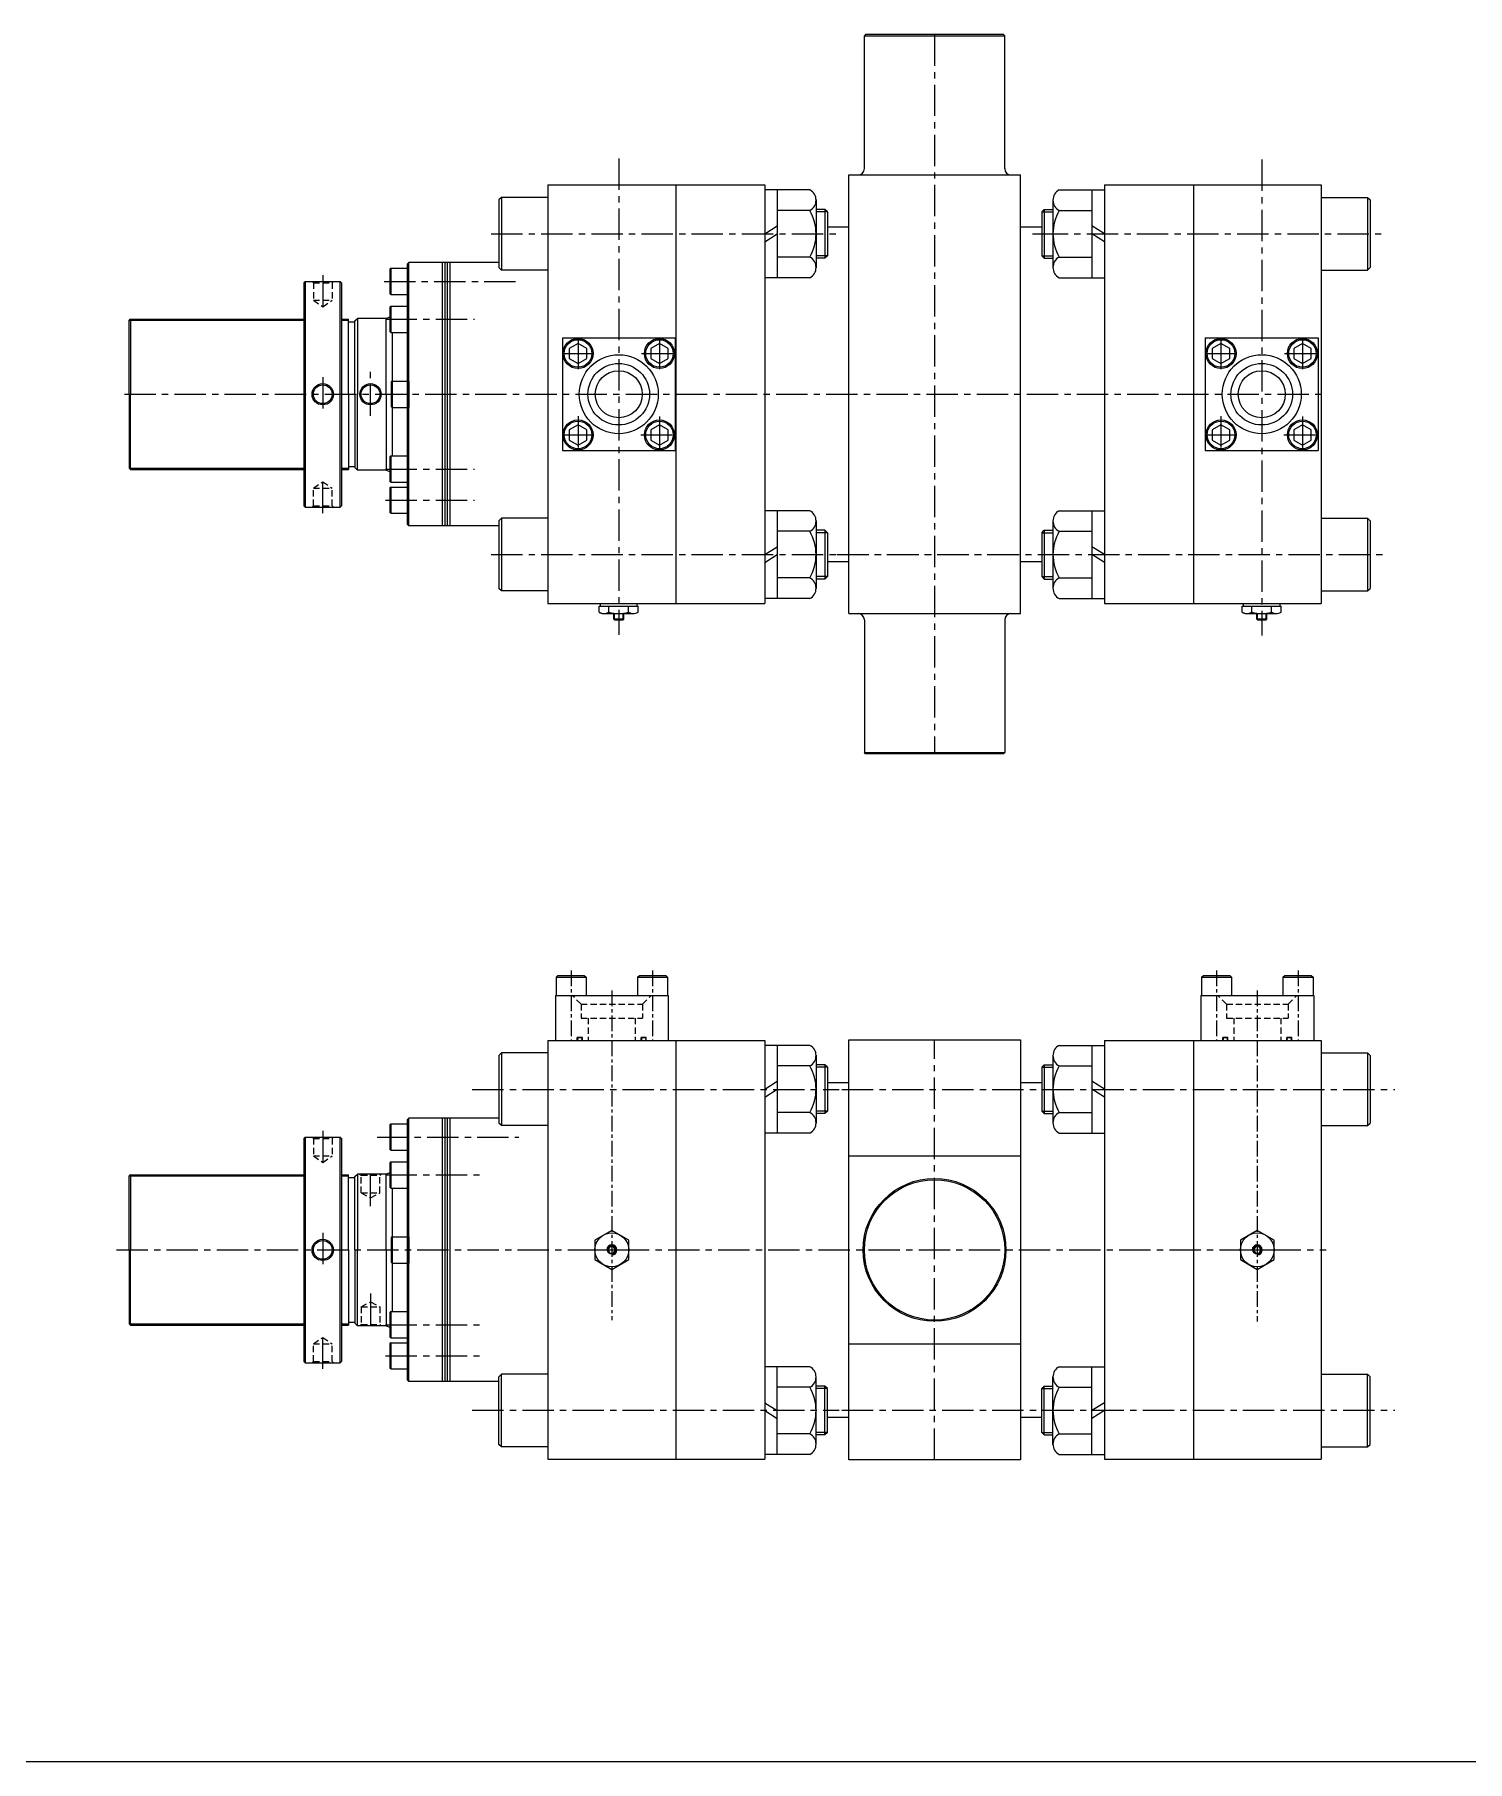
# Model space of a CAD drawing. Extents: x -819 to 9946, y 0 to 4813.
# Drawn here: x 6664 to 7808, y 0 to 1378 of the extents above; entities that cross this region are included whole.
import ezdxf

# ---------------------------------------------------------------- set-up
doc = ezdxf.new("R2010")
doc.units = 0
doc.header["$LTSCALE"] = 10
doc.header["$MEASUREMENT"] = 0
for name, pattern in [('CENTER', [2, 1.25, -0.25, 0.25, -0.25]), ('CENTERX2', [4, 2.5, -0.5, 0.5, -0.5]), ('HIDDENX2', [0.75, 0.5, -0.25])]:
    doc.linetypes.add(name, pattern=pattern)
doc.layers.get('0').update_dxf_attribs({"linetype": 'CONTINUOUS'})
doc.layers.get('DEFPOINTS').update_dxf_attribs({"linetype": 'CONTINUOUS'})
for name, color, linetype in [('BOM-UDEF', 3, 'CONTINUOUS'), ('CEN', 1, 'CENTERX2'), ('HID', 2, 'HIDDENX2'), ('ML', 7, 'CONTINUOUS')]:
    doc.layers.add(name, color=color, linetype=linetype)

msp = doc.modelspace()

# ---------------------------------------------------------------- linework, layer by layer
at = {"color": 7, "linetype": 'Continuous'}
for p, q in [((7115.938, 921.959), (7115.938, 923.959)), ((7115.938, 923.959), (7145.115, 923.959)), ((7145.115, 921.959), (7145.115, 923.959)), ((7628.938, 921.959), (7628.938, 923.959)), ((7628.938, 923.959), (7658.115, 923.959)), ((7658.115, 921.959), (7658.115, 923.959)), ((7114.938, 916.941), (7114.938, 921.959)), ((7114.938, 921.959), (7121.277, 921.959)), ((7118.114, 915.959), (7142.94, 915.959)), ((7121.277, 921.959), (7146.115, 921.959)), ((7122.732, 916.941), (7122.732, 921.959)), ((7126.527, 916.214), (7126.527, 916.216)), ((7126.527, 911.459), (7126.527, 915.959)), ((7126.527, 911.459), (7127.027, 910.959)), ((7134.527, 911.459), (7126.527, 911.459)), ((7127.027, 910.959), (7134.027, 910.959)), ((7134.527, 911.459), (7134.027, 910.959)), ((7134.527, 911.459), (7134.527, 915.959)), ((7138.321, 916.941), (7138.321, 921.959)), ((7146.115, 916.941), (7146.115, 921.959)), ((7627.938, 916.941), (7627.938, 921.959)), ((7627.938, 921.959), (7634.277, 921.959)), ((7631.114, 915.959), (7655.94, 915.959)), ((7634.277, 921.959), (7659.115, 921.959)), ((7635.732, 916.941), (7635.732, 921.959)), ((7639.527, 916.214), (7639.527, 916.216)), ((7639.527, 911.459), (7639.527, 915.959)), ((7639.527, 911.459), (7640.027, 910.959)), ((7647.527, 911.459), (7639.527, 911.459)), ((7640.027, 910.959), (7647.027, 910.959)), ((7647.527, 911.459), (7647.027, 910.959)), ((7647.527, 911.459), (7647.527, 915.959)), ((7651.321, 916.941), (7651.321, 921.959)), ((7659.115, 916.941), (7659.115, 921.959))]:
    msp.add_line(p, q, dxfattribs=at)
at = {"color": 1, "linetype": 'CENTER', "ltscale": 5}
for p, q in [((7111.484, 408.199), (7138.484, 408.199)), ((7626.484, 408.199), (7653.484, 408.199))]:
    msp.add_line(p, q, dxfattribs=at)
msp.add_line((0, 0), (9946.14, 0))
at = {"color": 7, "linetype": 'Continuous'}
for points in [[(7111.484, 400.405), (7124.984, 392.61), (7138.484, 400.405), (7138.484, 415.993), (7124.984, 423.787), (7111.484, 415.993)], [(7626.484, 400.405), (7639.984, 392.61), (7653.484, 400.405), (7653.484, 415.993), (7639.984, 423.787), (7626.484, 415.993)], [(7123.541, 410.699), (7122.098, 408.199), (7123.541, 405.699), (7126.428, 405.699), (7127.871, 408.199), (7126.428, 410.699)], [(7638.541, 410.699), (7637.098, 408.199), (7638.541, 405.699), (7641.428, 405.699), (7642.871, 408.199), (7641.428, 410.699)]]:
    msp.add_lwpolyline(points, close=True, dxfattribs=at)
for centre, radius in [((7124.984, 408.199), 13.5), ((7639.984, 408.199), 13.5), ((7124.984, 408.199), 3.5), ((7639.984, 408.199), 3.5)]:
    msp.add_circle(centre, radius, dxfattribs=at)
for centre, radius, start, end in [((7118.114, 921.581), 5.623, 235.615753, 270), ((7118.835, 924.179), 8.22, 241.700645, 298.299355), ((7130.519, 947.305), 31.347, 255.617183, 270.014071), ((7130.534, 947.305), 31.347, 269.985929, 284.382817), ((7142.218, 924.179), 8.22, 241.700645, 298.299355), ((7631.114, 921.581), 5.623, 235.615753, 270), ((7631.835, 924.179), 8.22, 241.700645, 298.299355), ((7643.519, 947.305), 31.347, 255.617183, 270.014071), ((7643.534, 947.305), 31.347, 269.985929, 284.382817), ((7655.218, 924.179), 8.22, 241.700645, 298.299355)]:
    msp.add_arc(centre, radius, start, end, dxfattribs=at)
at = {"layer": 'BOM-UDEF', "color": 0}
for p, q in [((7313.984, 1265.959), (7450.984, 1265.959)), ((7313.984, 915.959), (7313.984, 1265.959)), ((7450.984, 915.959), (7450.984, 1265.959)), ((7313.984, 915.959), (7450.984, 915.959)), ((7313.984, 575.699), (7450.984, 575.699)), ((7313.984, 240.699), (7313.984, 575.699)), ((7450.984, 575.699), (7450.984, 240.699)), ((7313.984, 483.199), (7450.984, 483.199)), ((7313.984, 333.199), (7450.984, 333.199)), ((7450.984, 240.699), (7313.984, 240.699))]:
    msp.add_line(p, q, dxfattribs=at)
for radius in [57, 56]:
    msp.add_circle((7382.484, 408.199), radius, dxfattribs=at)
for centre, start, end in [((7321.484, 1270.959), 270, 0), ((7321.484, 910.959), 0, 90)]:
    msp.add_arc(centre, 5, start, end, dxfattribs=at)
at = {"layer": 'CEN'}
for p, q in [((7382.484, 1377.959), (7382.484, 803.959)), ((7130.527, 1279.046), (7130.527, 899.059)), ((7643.527, 1278.161), (7643.527, 898.505)), ((7028.706, 1218.959), (7305.684, 1218.959)), ((7460.579, 1218.959), (7483.706, 1218.959)), ((7463.984, 1218.959), (7738.795, 1218.959)), ((7283.33, 1200.959), (7282.984, 1200.959)), ((6894.366, 1185.823), (6894.366, 1157.41)), ((6943.247, 1180.959), (7050.734, 1180.959)), ((6944.54, 1150.733), (7015.426, 1150.733)), ((7098.027, 1135.959), (7098.027, 1108.483)), ((7163.027, 1135.959), (7163.027, 1108.483)), ((7611.027, 1135.959), (7611.027, 1108.483)), ((7676.027, 1135.959), (7676.027, 1108.483)), ((7085.527, 1123.459), (7112.558, 1123.459)), ((7148.627, 1123.459), (7175.527, 1123.459)), ((7598.527, 1123.459), (7625.558, 1123.459)), ((7661.627, 1123.459), (7688.527, 1123.459)), ((6894.366, 1104.441), (6894.366, 1077.476)), ((6932.484, 1073.835), (6932.484, 1108.865)), ((6736.098, 1090.959), (7694.984, 1090.959)), ((7098.027, 1073.528), (7098.027, 1045.959)), ((7163.027, 1073.255), (7163.027, 1045.959)), ((7611.027, 1073.528), (7611.027, 1045.959)), ((7676.027, 1073.255), (7676.027, 1045.959)), ((7085.527, 1058.459), (7113.105, 1058.459)), ((7148.08, 1058.459), (7175.527, 1058.459)), ((7598.527, 1058.459), (7626.105, 1058.459)), ((7661.08, 1058.459), (7688.527, 1058.459)), ((6894.366, 996.095), (6894.366, 1024.508)), ((6944.54, 1031.185), (7015.426, 1031.185)), ((6944.54, 1006.425), (7015.426, 1006.425)), ((7283.33, 980.959), (7282.984, 980.959)), ((7028.706, 962.959), (7303.698, 962.959)), ((7304.487, 962.959), (7438.484, 962.959)), ((7304.945, 962.959), (7743.51, 962.959)), ((7382.484, 240.699), (7382.484, 575.699)), ((7283.33, 554.403), (7282.984, 554.403)), ((7013.62, 536.199), (7306.302, 536.199)), ((7308.549, 536.199), (7749.791, 536.199)), ((6894.366, 503.063), (6894.366, 474.65)), ((6937.705, 498.199), (7050.734, 498.199)), ((6932.484, 443.067), (6932.484, 471.789)), ((6944.54, 467.973), (7020.968, 467.973)), ((6894.366, 421.682), (6894.366, 394.716)), ((6729.838, 408.199), (7694.984, 408.199)), ((6932.484, 373.331), (6932.484, 344.609)), ((6944.54, 348.425), (7020.968, 348.425)), ((6894.366, 313.335), (6894.366, 341.748)), ((6944.54, 323.666), (7020.968, 323.666)), ((7013.62, 280.199), (7306.302, 280.199)), ((7308.549, 280.199), (7749.791, 280.199)), ((7283.33, 261.994), (7282.984, 261.994))]:
    msp.add_line(p, q, dxfattribs=at)
at = {"layer": 'DEFPOINTS', "color": 0, "linetype": 'ByBlock'}
for p in [(6919.984, 1032.459), (6919.984, 349.699)]:
    msp.add_point(p, dxfattribs=at)
at = {"layer": 'HID'}
for p, q in [((6885.866, 1180.959), (6886.866, 1179.959)), ((6886.866, 1179.959), (6886.866, 1165.959)), ((6886.866, 1179.959), (6901.866, 1179.959)), ((6902.866, 1180.959), (6901.866, 1179.959)), ((6901.866, 1179.959), (6901.866, 1165.959)), ((6886.866, 1165.959), (6894.366, 1160.807)), ((6886.866, 1165.959), (6901.866, 1165.959)), ((6894.366, 1160.807), (6901.866, 1165.959)), ((6886.866, 1015.959), (6894.366, 1021.11)), ((6894.366, 1021.11), (6901.866, 1015.959)), ((6886.866, 1001.959), (6886.866, 1015.959)), ((6886.866, 1015.959), (6901.866, 1015.959)), ((6901.866, 1001.959), (6901.866, 1015.959)), ((6885.866, 1000.959), (6886.866, 1001.959)), ((6886.866, 1001.959), (6901.866, 1001.959)), ((6902.866, 1000.959), (6901.866, 1001.959)), ((7100.434, 604.249), (7093.484, 611.199)), ((7149.534, 604.249), (7156.484, 611.199)), ((7615.434, 604.249), (7608.484, 611.199)), ((7664.534, 604.249), (7671.484, 611.199)), ((7100.434, 604.249), (7100.434, 593.199)), ((7100.434, 604.249), (7149.534, 604.249)), ((7100.434, 593.199), (7149.534, 593.199)), ((7106.234, 593.199), (7106.234, 575.199)), ((7143.734, 593.199), (7143.734, 575.199)), ((7149.534, 604.249), (7149.534, 593.199)), ((7615.434, 604.249), (7664.534, 604.249)), ((7615.434, 604.249), (7615.434, 593.199)), ((7615.434, 593.199), (7664.534, 593.199)), ((7621.234, 593.199), (7621.234, 575.199)), ((7658.734, 593.199), (7658.734, 575.199)), ((7664.534, 604.249), (7664.534, 593.199)), ((7097.484, 575.199), (7097.484, 577.599)), ((7097.484, 577.599), (7101.484, 577.599)), ((7101.484, 577.599), (7097.484, 577.599)), ((7097.484, 575.199), (7097.484, 577.599)), ((7101.484, 575.199), (7101.484, 577.599)), ((7101.484, 575.199), (7101.484, 577.599)), ((7148.484, 575.199), (7148.484, 577.599)), ((7152.484, 577.599), (7148.484, 577.599)), ((7148.484, 577.599), (7152.484, 577.599)), ((7148.484, 575.199), (7148.484, 577.599)), ((7152.484, 575.199), (7152.484, 577.599)), ((7152.484, 575.199), (7152.484, 577.599)), ((7612.484, 575.199), (7612.484, 577.599)), ((7612.484, 577.599), (7616.484, 577.599)), ((7616.484, 577.599), (7612.484, 577.599)), ((7612.484, 575.199), (7612.484, 577.599)), ((7616.484, 575.199), (7616.484, 577.599)), ((7616.484, 575.199), (7616.484, 577.599)), ((7663.484, 575.199), (7663.484, 577.599)), ((7667.484, 577.599), (7663.484, 577.599)), ((7663.484, 577.599), (7667.484, 577.599)), ((7663.484, 575.199), (7663.484, 577.599)), ((7667.484, 575.199), (7667.484, 577.599)), ((7667.484, 575.199), (7667.484, 577.599)), ((6885.866, 498.199), (6886.866, 497.199)), ((6886.866, 497.199), (6886.866, 483.199)), ((6886.866, 497.199), (6901.866, 497.199)), ((6902.866, 498.199), (6901.866, 497.199)), ((6901.866, 497.199), (6901.866, 483.199)), ((6886.866, 483.199), (6894.366, 478.047)), ((6886.866, 483.199), (6901.866, 483.199)), ((6894.366, 478.047), (6901.866, 483.199)), ((6923.984, 468.699), (6924.984, 467.699)), ((6939.984, 467.699), (6940.984, 468.699)), ((6924.984, 467.699), (6939.984, 467.699)), ((6924.984, 453.699), (6924.984, 467.699)), ((6939.984, 453.699), (6939.984, 467.699)), ((6924.984, 453.699), (6939.984, 453.699)), ((6924.984, 453.699), (6932.484, 449.75)), ((6932.484, 449.75), (6939.984, 453.699)), ((6924.984, 362.699), (6932.484, 366.648)), ((6924.984, 362.699), (6939.984, 362.699)), ((6924.984, 362.699), (6924.984, 348.699)), ((6932.484, 366.648), (6939.984, 362.699)), ((6939.984, 362.699), (6939.984, 348.699)), ((6923.984, 347.699), (6924.984, 348.699)), ((6924.984, 348.699), (6939.984, 348.699)), ((6939.984, 348.699), (6940.984, 347.699)), ((6886.866, 333.199), (6894.366, 338.35)), ((6886.866, 319.199), (6886.866, 333.199)), ((6886.866, 333.199), (6901.866, 333.199)), ((6894.366, 338.35), (6901.866, 333.199)), ((6901.866, 319.199), (6901.866, 333.199)), ((6885.866, 318.199), (6886.866, 319.199)), ((6886.866, 319.199), (6901.866, 319.199)), ((6902.866, 318.199), (6901.866, 319.199))]:
    msp.add_line(p, q, dxfattribs=at)
for centre, start, end in [((7098.822, 576.399), 90, 270), ((7100.153, 576.399), 270, 90), ((7149.816, 576.399), 90, 270), ((7151.147, 576.399), 270, 90), ((7613.822, 576.399), 90, 270), ((7615.153, 576.399), 270, 90), ((7664.816, 576.399), 90, 270), ((7666.147, 576.399), 270, 90)]:
    msp.add_arc(centre, 1.2, start, end, dxfattribs=at)
at = {"layer": 'ML'}
for p, q in [((7327.484, 1377.959), (7326.484, 1376.959)), ((7326.484, 1270.959), (7326.484, 1376.959)), ((7326.484, 1376.959), (7438.484, 1376.959)), ((7437.484, 1377.959), (7327.484, 1377.959)), ((7438.484, 1376.959), (7437.484, 1377.959)), ((7438.484, 1270.959), (7438.484, 1376.959)), ((7073.984, 1257.959), (7246.984, 1257.959)), ((7073.984, 1257.959), (7073.984, 923.959)), ((7175.984, 1257.959), (7175.984, 923.959)), ((7246.984, 1257.959), (7246.984, 923.959)), ((7282.984, 1253.959), (7246.984, 1253.959)), ((7256.984, 1253.959), (7256.984, 1183.959)), ((7481.984, 1253.959), (7517.984, 1253.959)), ((7507.984, 1253.959), (7507.984, 1183.959)), ((7517.984, 1257.959), (7517.984, 923.959)), ((7517.984, 1257.959), (7690.984, 1257.959)), ((7588.984, 1257.959), (7588.984, 923.959)), ((7690.984, 1257.959), (7690.984, 923.959)), ((7036.984, 1247.959), (7034.984, 1245.959)), ((7034.984, 1245.959), (7034.984, 1191.959)), ((7073.984, 1247.959), (7036.984, 1247.959)), ((7036.984, 1247.959), (7036.984, 1189.959)), ((7287.984, 1246.25), (7287.984, 1191.678)), ((7476.984, 1246.25), (7476.984, 1191.678)), ((7690.984, 1247.959), (7727.984, 1247.959)), ((7727.984, 1247.959), (7727.984, 1189.959)), ((7727.984, 1247.959), (7729.984, 1245.959)), ((7729.984, 1245.959), (7729.984, 1191.959)), ((7282.984, 1237.569), (7256.984, 1237.569)), ((7294.984, 1238.459), (7287.984, 1238.459)), ((7294.984, 1238.459), (7294.984, 1199.459)), ((7296.984, 1236.459), (7294.984, 1238.459)), ((7296.984, 1236.459), (7296.984, 1201.459)), ((7467.984, 1236.459), (7469.984, 1238.459)), ((7467.984, 1236.459), (7467.984, 1201.459)), ((7469.984, 1238.459), (7476.984, 1238.459)), ((7469.984, 1238.459), (7469.984, 1199.459)), ((7481.984, 1237.569), (7507.984, 1237.569)), ((7296.984, 1224.459), (7313.984, 1224.459)), ((7450.984, 1224.459), (7467.984, 1224.459)), ((7282.984, 1200.349), (7256.984, 1200.349)), ((7294.984, 1199.459), (7287.984, 1199.459)), ((7296.984, 1201.459), (7294.984, 1199.459)), ((7467.984, 1201.459), (7469.984, 1199.459)), ((7469.984, 1199.459), (7476.984, 1199.459)), ((7481.984, 1200.349), (7507.984, 1200.349)), ((6948.684, 1191.459), (6947.984, 1190.759)), ((6947.984, 1190.759), (6947.984, 1171.159)), ((6948.684, 1191.459), (6961.984, 1191.459)), ((6948.684, 1191.459), (6948.684, 1170.459)), ((6962.984, 1195.959), (6961.984, 1194.959)), ((6961.984, 986.959), (6961.984, 1194.959)), ((6961.984, 1191.459), (6961.984, 1170.459)), ((6961.984, 1189.959), (6961.984, 1171.959)), ((7034.984, 1195.959), (6962.984, 1195.959)), ((6962.984, 985.959), (6962.984, 1195.959)), ((6989.984, 985.959), (6989.984, 1195.959)), ((6991.984, 985.959), (6991.984, 1195.959)), ((6993.984, 985.959), (6993.984, 1195.959)), ((6995.984, 985.959), (6995.984, 1195.959)), ((7036.984, 1189.959), (7034.984, 1191.959)), ((7073.984, 1189.959), (7036.984, 1189.959)), ((7690.984, 1189.959), (7727.984, 1189.959)), ((7727.984, 1189.959), (7729.984, 1191.959)), ((6879.366, 1179.959), (6880.366, 1180.959)), ((6879.366, 1179.959), (6879.366, 1001.959)), ((6880.366, 1180.959), (6908.366, 1180.959)), ((6880.366, 1180.959), (6880.366, 1000.959)), ((6909.366, 1179.959), (6908.366, 1180.959)), ((6908.366, 1000.959), (6908.366, 1180.959)), ((6909.366, 1179.959), (6909.366, 1001.959)), ((7282.984, 1183.959), (7246.984, 1183.959)), ((7481.984, 1183.959), (7517.984, 1183.959)), ((6948.684, 1170.459), (6947.984, 1171.159)), ((6948.684, 1161.233), (6947.984, 1160.533)), ((6947.984, 1160.533), (6947.984, 1140.933)), ((6948.684, 1170.459), (6961.984, 1170.459)), ((6948.684, 1161.233), (6961.984, 1161.233)), ((6948.684, 1161.233), (6948.684, 1140.233)), ((6961.984, 1161.233), (6961.984, 1140.233)), ((6961.984, 1159.733), (6961.984, 1141.733)), ((6740.984, 1150.959), (6739.984, 1149.959)), ((6739.984, 1090.959), (6739.984, 1149.959)), ((6739.984, 1090.959), (6739.984, 1149.459)), ((6740.984, 1150.959), (6879.366, 1150.959)), ((6740.984, 1150.959), (6740.984, 1090.959)), ((6909.366, 1150.959), (6914.984, 1150.959)), ((6914.984, 1090.959), (6914.984, 1150.959)), ((6914.984, 1148.709), (6919.984, 1148.709)), ((6919.984, 1149.459), (6921.984, 1151.459)), ((6919.984, 1090.959), (6919.984, 1149.459)), ((6944.984, 1151.459), (6921.984, 1151.459)), ((6921.984, 1151.459), (6921.984, 1090.959)), ((6944.984, 1151.459), (6947.984, 1152.659)), ((6944.984, 1151.459), (6947.984, 1152.659)), ((6944.984, 1090.959), (6944.984, 1151.459)), ((6948.684, 1140.233), (6947.984, 1140.933)), ((6948.684, 1140.233), (6961.984, 1140.233)), ((6949.984, 1041.685), (6949.984, 1140.233)), ((7085.527, 1135.959), (7085.527, 1045.959)), ((7085.527, 1135.959), (7175.527, 1135.959)), ((7175.527, 1135.959), (7175.527, 1045.959)), ((7598.527, 1135.959), (7598.527, 1045.959)), ((7598.527, 1135.959), (7688.527, 1135.959)), ((7688.527, 1135.959), (7688.527, 1045.959)), ((6739.984, 1090.959), (6739.984, 1031.959)), ((6740.984, 1030.959), (6740.984, 1090.959)), ((6914.984, 1090.959), (6914.984, 1030.959)), ((6919.984, 1090.959), (6919.984, 1032.459)), ((6921.984, 1030.459), (6921.984, 1090.959)), ((6944.984, 1090.959), (6944.984, 1030.459)), ((6949.684, 1101.459), (6948.984, 1100.759)), ((6948.984, 1100.759), (6948.984, 1081.159)), ((6949.684, 1101.459), (6962.984, 1101.459)), ((6949.684, 1101.459), (6949.684, 1080.459)), ((6962.984, 1101.459), (6962.984, 1080.459)), ((6962.984, 1099.959), (6962.984, 1081.959)), ((6949.684, 1080.459), (6948.984, 1081.159)), ((6949.684, 1080.459), (6962.984, 1080.459)), ((6948.684, 1041.685), (6947.984, 1040.985)), ((6947.984, 1040.985), (6947.984, 1021.385)), ((6948.684, 1041.685), (6961.984, 1041.685)), ((6948.684, 1041.685), (6948.684, 1020.685)), ((6961.984, 1041.685), (6961.984, 1020.685)), ((6961.984, 1040.185), (6961.984, 1022.185)), ((7085.527, 1045.959), (7175.527, 1045.959)), ((7598.527, 1045.959), (7688.527, 1045.959)), ((6740.984, 1030.959), (6739.984, 1031.959)), ((6740.984, 1030.959), (6879.366, 1030.959)), ((6909.366, 1030.959), (6914.984, 1030.959)), ((6914.984, 1033.209), (6919.984, 1033.209)), ((6919.984, 1032.459), (6921.984, 1030.459)), ((6944.984, 1030.459), (6921.984, 1030.459)), ((6944.984, 1030.459), (6947.984, 1029.259)), ((6948.684, 1020.685), (6947.984, 1021.385)), ((6948.684, 1020.685), (6961.984, 1020.685)), ((6948.684, 1016.925), (6947.984, 1016.225)), ((6947.984, 1016.225), (6947.984, 996.625)), ((6948.684, 1016.925), (6961.984, 1016.925)), ((6948.684, 1016.925), (6948.684, 995.925)), ((6961.984, 1016.925), (6961.984, 995.925)), ((6961.984, 1015.425), (6961.984, 997.425)), ((6879.366, 1001.959), (6880.366, 1000.959)), ((6880.366, 1000.959), (6908.366, 1000.959)), ((6909.366, 1001.959), (6908.366, 1000.959)), ((6948.684, 995.925), (6947.984, 996.625)), ((6948.684, 995.925), (6961.984, 995.925)), ((7282.984, 997.959), (7246.984, 997.959)), ((7256.984, 997.959), (7256.984, 927.959)), ((7481.984, 997.959), (7517.984, 997.959)), ((7507.984, 997.959), (7507.984, 927.959)), ((6962.984, 985.959), (6961.984, 986.959)), ((7034.984, 985.959), (6962.984, 985.959)), ((7036.984, 991.959), (7034.984, 989.959)), ((7034.984, 989.959), (7034.984, 935.959)), ((7073.984, 991.959), (7036.984, 991.959)), ((7036.984, 991.959), (7036.984, 933.959)), ((7282.984, 981.569), (7256.984, 981.569)), ((7287.984, 990.25), (7287.984, 935.678)), ((7294.984, 982.459), (7287.984, 982.459)), ((7294.984, 982.459), (7294.984, 943.459)), ((7296.984, 980.459), (7294.984, 982.459)), ((7296.984, 980.459), (7296.984, 945.459)), ((7467.984, 980.459), (7469.984, 982.459)), ((7467.984, 980.459), (7467.984, 945.459)), ((7469.984, 982.459), (7469.984, 943.459)), ((7469.984, 982.459), (7476.984, 982.459)), ((7476.984, 990.25), (7476.984, 935.678)), ((7481.984, 981.569), (7507.984, 981.569)), ((7690.984, 991.959), (7727.984, 991.959)), ((7727.984, 991.959), (7727.984, 933.959)), ((7727.984, 991.959), (7729.984, 989.959)), ((7729.984, 989.959), (7729.984, 935.959)), ((7296.984, 957.459), (7313.984, 957.459)), ((7450.984, 957.459), (7467.984, 957.459)), ((7282.984, 944.349), (7256.984, 944.349)), ((7294.984, 943.459), (7287.984, 943.459)), ((7296.984, 945.459), (7294.984, 943.459)), ((7467.984, 945.459), (7469.984, 943.459)), ((7469.984, 943.459), (7476.984, 943.459)), ((7481.984, 944.349), (7507.984, 944.349)), ((7036.984, 933.959), (7034.984, 935.959)), ((7073.984, 933.959), (7036.984, 933.959)), ((7073.984, 923.959), (7246.984, 923.959)), ((7282.984, 927.959), (7246.984, 927.959)), ((7481.984, 927.959), (7517.984, 927.959)), ((7517.984, 923.959), (7690.984, 923.959)), ((7690.984, 933.959), (7727.984, 933.959)), ((7727.984, 933.959), (7729.984, 935.959)), ((7326.484, 910.959), (7326.484, 804.959)), ((7438.484, 910.959), (7438.484, 804.959)), ((7327.484, 803.959), (7326.484, 804.959)), ((7326.484, 804.959), (7438.484, 804.959)), ((7437.484, 803.959), (7327.484, 803.959)), ((7438.484, 804.959), (7437.484, 803.959)), ((7080.484, 625.699), (7081.984, 627.199)), ((7080.484, 625.699), (7080.484, 611.199)), ((7080.484, 625.699), (7104.484, 625.699)), ((7081.984, 627.199), (7102.984, 627.199)), ((7102.984, 627.199), (7104.484, 625.699)), ((7104.484, 625.699), (7104.484, 611.199)), ((7145.484, 625.699), (7146.984, 627.199)), ((7145.484, 625.699), (7145.484, 611.199)), ((7145.484, 625.699), (7169.484, 625.699)), ((7146.984, 627.199), (7167.984, 627.199)), ((7167.984, 627.199), (7169.484, 625.699)), ((7169.484, 625.699), (7169.484, 611.199)), ((7595.484, 625.699), (7596.984, 627.199)), ((7595.484, 625.699), (7619.484, 625.699)), ((7595.484, 625.699), (7595.484, 611.199)), ((7596.984, 627.199), (7617.984, 627.199)), ((7617.984, 627.199), (7619.484, 625.699)), ((7619.484, 625.699), (7619.484, 611.199)), ((7660.484, 625.699), (7661.984, 627.199)), ((7660.484, 625.699), (7684.484, 625.699)), ((7660.484, 625.699), (7660.484, 611.199)), ((7661.984, 627.199), (7682.984, 627.199)), ((7682.984, 627.199), (7684.484, 625.699)), ((7684.484, 625.699), (7684.484, 611.199)), ((7079.984, 611.199), (7169.984, 611.199)), ((7079.984, 611.199), (7079.984, 575.199)), ((7169.984, 611.199), (7169.984, 575.199)), ((7594.984, 611.199), (7684.984, 611.199)), ((7594.984, 611.199), (7594.984, 575.199)), ((7684.984, 611.199), (7684.984, 575.199)), ((7036.984, 565.403), (7034.984, 563.403)), ((7073.984, 565.403), (7036.984, 565.403)), ((7036.984, 565.403), (7036.984, 507.403)), ((7073.984, 575.199), (7246.984, 575.199)), ((7073.984, 575.199), (7073.984, 241.199)), ((7175.984, 575.199), (7175.984, 241.199)), ((7246.984, 575.199), (7246.984, 241.199)), ((7282.984, 571.403), (7246.984, 571.403)), ((7256.984, 571.403), (7256.984, 501.403)), ((7481.984, 571.403), (7517.984, 571.403)), ((7507.984, 571.403), (7507.984, 501.403)), ((7517.984, 575.199), (7517.984, 241.199)), ((7517.984, 575.199), (7690.984, 575.199)), ((7588.984, 575.199), (7588.984, 241.199)), ((7690.984, 575.199), (7690.984, 241.199)), ((7690.984, 565.403), (7727.984, 565.403)), ((7727.984, 565.403), (7727.984, 507.403)), ((7727.984, 565.403), (7729.984, 563.403)), ((7034.984, 563.403), (7034.984, 509.403)), ((7282.984, 555.013), (7256.984, 555.013)), ((7287.984, 563.694), (7287.984, 509.123)), ((7294.984, 555.903), (7287.984, 555.903)), ((7294.984, 555.903), (7294.984, 516.903)), ((7296.984, 553.903), (7294.984, 555.903)), ((7296.984, 553.903), (7296.984, 518.903)), ((7467.984, 553.903), (7469.984, 555.903)), ((7467.984, 553.903), (7467.984, 518.903)), ((7469.984, 555.903), (7469.984, 516.903)), ((7469.984, 555.903), (7476.984, 555.903)), ((7476.984, 563.694), (7476.984, 509.123)), ((7481.984, 555.013), (7507.984, 555.013)), ((7729.984, 563.403), (7729.984, 509.403)), ((7296.984, 541.699), (7313.984, 541.699)), ((7450.984, 541.699), (7467.984, 541.699)), ((6962.984, 513.199), (6961.984, 512.199)), ((6961.984, 304.199), (6961.984, 512.199)), ((7034.984, 513.199), (6962.984, 513.199)), ((6962.984, 303.199), (6962.984, 513.199)), ((6989.984, 303.199), (6989.984, 513.199)), ((6991.984, 303.199), (6991.984, 513.199)), ((6993.984, 303.199), (6993.984, 513.199)), ((6995.984, 303.199), (6995.984, 513.199)), ((7282.984, 517.793), (7256.984, 517.793)), ((7294.984, 516.903), (7287.984, 516.903)), ((7296.984, 518.903), (7294.984, 516.903)), ((7467.984, 518.903), (7469.984, 516.903)), ((7469.984, 516.903), (7476.984, 516.903)), ((7481.984, 517.793), (7507.984, 517.793)), ((6879.366, 497.199), (6880.366, 498.199)), ((6879.366, 497.199), (6879.366, 319.199)), ((6880.366, 498.199), (6908.366, 498.199)), ((6880.366, 498.199), (6880.366, 318.199)), ((6909.366, 497.199), (6908.366, 498.199)), ((6908.366, 318.199), (6908.366, 498.199)), ((6909.366, 497.199), (6909.366, 319.199)), ((6948.684, 508.699), (6947.984, 507.999)), ((6947.984, 507.999), (6947.984, 488.399)), ((6948.684, 508.699), (6961.984, 508.699)), ((6948.684, 508.699), (6948.684, 487.699)), ((6961.984, 508.699), (6961.984, 487.699)), ((6961.984, 507.199), (6961.984, 489.199)), ((7036.984, 507.403), (7034.984, 509.403)), ((7073.984, 507.403), (7036.984, 507.403)), ((7282.984, 501.403), (7246.984, 501.403)), ((7481.984, 501.403), (7517.984, 501.403)), ((7690.984, 507.403), (7727.984, 507.403)), ((7727.984, 507.403), (7729.984, 509.403)), ((6948.684, 487.699), (6947.984, 488.399)), ((6948.684, 487.699), (6961.984, 487.699)), ((6919.984, 466.699), (6921.984, 468.699)), ((6944.984, 468.699), (6921.984, 468.699)), ((6921.984, 468.699), (6921.984, 408.199)), ((6944.984, 468.699), (6947.984, 469.899)), ((6944.984, 468.699), (6947.984, 469.899)), ((6944.984, 408.199), (6944.984, 468.699)), ((6948.684, 478.473), (6947.984, 477.773)), ((6947.984, 477.773), (6947.984, 458.173)), ((6948.684, 478.473), (6961.984, 478.473)), ((6948.684, 478.473), (6948.684, 457.473)), ((6961.984, 478.473), (6961.984, 457.473)), ((6961.984, 476.973), (6961.984, 458.973)), ((6740.984, 468.199), (6739.984, 467.199)), ((6739.984, 408.199), (6739.984, 467.199)), ((6739.984, 408.199), (6739.984, 466.699)), ((6740.984, 468.199), (6879.366, 468.199)), ((6740.984, 468.199), (6740.984, 408.199)), ((6909.366, 468.199), (6914.984, 468.199)), ((6914.984, 408.199), (6914.984, 468.199)), ((6914.984, 465.949), (6919.984, 465.949)), ((6919.984, 408.199), (6919.984, 466.699)), ((6948.684, 457.473), (6947.984, 458.173)), ((6948.684, 457.473), (6961.984, 457.473)), ((6949.984, 418.699), (6949.984, 457.473)), ((6949.684, 418.699), (6948.984, 417.999)), ((6948.984, 417.999), (6948.984, 398.399)), ((6949.684, 418.699), (6962.984, 418.699)), ((6949.684, 418.699), (6949.684, 397.699)), ((6962.984, 418.699), (6962.984, 397.699)), ((6962.984, 417.199), (6962.984, 399.199)), ((6739.984, 408.199), (6739.984, 349.199)), ((6740.984, 348.199), (6740.984, 408.199)), ((6914.984, 408.199), (6914.984, 348.199)), ((6919.984, 408.199), (6919.984, 349.699)), ((6921.984, 347.699), (6921.984, 408.199)), ((6944.984, 408.199), (6944.984, 347.699)), ((6949.684, 397.699), (6948.984, 398.399)), ((6949.684, 397.699), (6962.984, 397.699)), ((6949.984, 358.925), (6949.984, 397.699)), ((6948.684, 358.925), (6947.984, 358.225)), ((6948.684, 358.925), (6961.984, 358.925)), ((6948.684, 358.925), (6948.684, 337.925)), ((6961.984, 358.925), (6961.984, 337.925)), ((6740.984, 348.199), (6739.984, 349.199)), ((6740.984, 348.199), (6879.366, 348.199)), ((6909.366, 348.199), (6914.984, 348.199)), ((6914.984, 350.449), (6919.984, 350.449)), ((6919.984, 349.699), (6921.984, 347.699)), ((6944.984, 347.699), (6921.984, 347.699)), ((6944.984, 347.699), (6947.984, 346.499)), ((6947.984, 358.225), (6947.984, 338.625)), ((6961.984, 357.425), (6961.984, 339.425)), ((6948.684, 337.925), (6947.984, 338.625)), ((6948.684, 334.166), (6947.984, 333.466)), ((6947.984, 333.466), (6947.984, 313.866)), ((6948.684, 337.925), (6961.984, 337.925)), ((6948.684, 334.166), (6961.984, 334.166)), ((6948.684, 334.166), (6948.684, 313.166)), ((6961.984, 334.166), (6961.984, 313.166)), ((6961.984, 332.666), (6961.984, 314.666)), ((6879.366, 319.199), (6880.366, 318.199)), ((6880.366, 318.199), (6908.366, 318.199)), ((6909.366, 319.199), (6908.366, 318.199)), ((6948.684, 313.166), (6947.984, 313.866)), ((6948.684, 313.166), (6961.984, 313.166)), ((6962.984, 303.199), (6961.984, 304.199)), ((7034.984, 303.199), (6962.984, 303.199)), ((7036.984, 308.994), (7034.984, 306.994)), ((7034.984, 252.994), (7034.984, 306.994)), ((7073.984, 308.994), (7036.984, 308.994)), ((7036.984, 250.994), (7036.984, 308.994)), ((7282.984, 314.994), (7246.984, 314.994)), ((7256.984, 244.994), (7256.984, 314.994)), ((7287.984, 252.703), (7287.984, 307.274)), ((7476.984, 252.703), (7476.984, 307.274)), ((7481.984, 314.994), (7517.984, 314.994)), ((7507.984, 244.994), (7507.984, 314.994)), ((7690.984, 308.994), (7727.984, 308.994)), ((7727.984, 250.994), (7727.984, 308.994)), ((7727.984, 308.994), (7729.984, 306.994)), ((7729.984, 252.994), (7729.984, 306.994)), ((7282.984, 298.604), (7256.984, 298.604)), ((7294.984, 299.494), (7287.984, 299.494)), ((7294.984, 260.494), (7294.984, 299.494)), ((7296.984, 297.494), (7294.984, 299.494)), ((7296.984, 262.494), (7296.984, 297.494)), ((7467.984, 297.494), (7469.984, 299.494)), ((7467.984, 262.494), (7467.984, 297.494)), ((7469.984, 260.494), (7469.984, 299.494)), ((7469.984, 299.494), (7476.984, 299.494)), ((7481.984, 298.604), (7507.984, 298.604)), ((7296.984, 262.494), (7294.984, 260.494)), ((7296.984, 274.699), (7313.984, 274.699)), ((7450.984, 274.699), (7467.984, 274.699)), ((7467.984, 262.494), (7469.984, 260.494)), ((7036.984, 250.994), (7034.984, 252.994)), ((7073.984, 250.994), (7036.984, 250.994)), ((7282.984, 261.384), (7256.984, 261.384)), ((7294.984, 260.494), (7287.984, 260.494)), ((7469.984, 260.494), (7476.984, 260.494)), ((7481.984, 261.384), (7507.984, 261.384)), ((7690.984, 250.994), (7727.984, 250.994)), ((7727.984, 250.994), (7729.984, 252.994)), ((7073.984, 241.199), (7246.984, 241.199)), ((7282.984, 244.994), (7246.984, 244.994)), ((7481.984, 244.994), (7517.984, 244.994)), ((7517.984, 241.199), (7690.984, 241.199))]:
    msp.add_line(p, q, dxfattribs=at)
at = {"layer": 'ML', "color": 2}
for p, q in [((7296.984, 1236.459), (7287.984, 1236.459)), ((7467.984, 1236.459), (7476.984, 1236.459)), ((7246.984, 1218.959), (7256.984, 1225.249)), ((7246.984, 1212.669), (7256.984, 1218.959)), ((7517.984, 1218.959), (7507.984, 1225.249)), ((7517.984, 1212.669), (7507.984, 1218.959)), ((7296.984, 1201.459), (7287.984, 1201.459)), ((7467.984, 1201.459), (7476.984, 1201.459)), ((6739.984, 1149.959), (6879.366, 1149.959)), ((6909.366, 1149.959), (6914.984, 1149.959)), ((6739.984, 1031.959), (6879.366, 1031.959)), ((6909.366, 1031.959), (6914.984, 1031.959)), ((7296.984, 980.459), (7287.984, 980.459)), ((7467.984, 980.459), (7476.984, 980.459)), ((7246.984, 962.959), (7256.984, 969.249)), ((7517.984, 962.959), (7507.984, 969.249)), ((7246.984, 956.669), (7256.984, 962.959)), ((7517.984, 956.669), (7507.984, 962.959)), ((7296.984, 945.459), (7287.984, 945.459)), ((7467.984, 945.459), (7476.984, 945.459)), ((7127.027, 916.154), (7127.027, 916.156)), ((7127.027, 910.959), (7127.027, 915.959)), ((7134.027, 910.959), (7134.027, 915.959)), ((7640.027, 916.154), (7640.027, 916.156)), ((7640.027, 910.959), (7640.027, 915.959)), ((7647.027, 910.959), (7647.027, 915.959)), ((7296.984, 553.903), (7287.984, 553.903)), ((7467.984, 553.903), (7476.984, 553.903)), ((7246.984, 536.403), (7256.984, 542.693)), ((7517.984, 536.403), (7507.984, 542.693)), ((7246.984, 530.114), (7256.984, 536.403)), ((7517.984, 530.114), (7507.984, 536.403)), ((7296.984, 518.903), (7287.984, 518.903)), ((7467.984, 518.903), (7476.984, 518.903)), ((6739.984, 467.199), (6879.366, 467.199)), ((6909.366, 467.199), (6914.984, 467.199)), ((6739.984, 349.199), (6879.366, 349.199)), ((6909.366, 349.199), (6914.984, 349.199)), ((7296.984, 297.494), (7287.984, 297.494)), ((7467.984, 297.494), (7476.984, 297.494)), ((7246.984, 286.284), (7256.984, 279.994)), ((7246.984, 279.994), (7256.984, 273.704)), ((7517.984, 286.284), (7507.984, 279.994)), ((7517.984, 279.994), (7507.984, 273.704)), ((7296.984, 262.494), (7287.984, 262.494)), ((7467.984, 262.494), (7476.984, 262.494))]:
    msp.add_line(p, q, dxfattribs=at)
at = {"layer": 'ML', "color": 1, "linetype": 'CENTER'}
for p, q in [((7092.484, 631.199), (7092.484, 575.199)), ((7157.484, 631.199), (7157.484, 575.199)), ((7607.484, 631.199), (7607.484, 575.199)), ((7672.484, 631.199), (7672.484, 575.199)), ((7124.984, 615.199), (7124.984, 351.993)), ((7639.984, 615.199), (7639.984, 350.994))]:
    msp.add_line(p, q, dxfattribs=at)
at = {"layer": 'ML'}
for points in [[(7105.027, 1127.5), (7098.027, 1131.542), (7091.027, 1127.5), (7091.027, 1119.417), (7098.027, 1115.376), (7105.027, 1119.417)], [(7170.027, 1127.5), (7163.027, 1131.542), (7156.027, 1127.5), (7156.027, 1119.417), (7163.027, 1115.376), (7170.027, 1119.417)], [(7618.027, 1127.5), (7611.027, 1131.542), (7604.027, 1127.5), (7604.027, 1119.417), (7611.027, 1115.376), (7618.027, 1119.417)], [(7683.027, 1127.5), (7676.027, 1131.542), (7669.027, 1127.5), (7669.027, 1119.417), (7676.027, 1115.376), (7683.027, 1119.417)], [(7105.027, 1062.5), (7098.027, 1066.542), (7091.027, 1062.5), (7091.027, 1054.417), (7098.027, 1050.376), (7105.027, 1054.417)], [(7170.027, 1062.5), (7163.027, 1066.542), (7156.027, 1062.5), (7156.027, 1054.417), (7163.027, 1050.376), (7170.027, 1054.417)], [(7618.027, 1062.5), (7611.027, 1066.542), (7604.027, 1062.5), (7604.027, 1054.417), (7611.027, 1050.376), (7618.027, 1054.417)], [(7683.027, 1062.5), (7676.027, 1066.542), (7669.027, 1062.5), (7669.027, 1054.417), (7676.027, 1050.376), (7683.027, 1054.417)]]:
    msp.add_lwpolyline(points, close=True, dxfattribs=at)
for centre, radius in [((7098.027, 1123.459), 12), ((7098.027, 1123.459), 11), ((7163.027, 1123.459), 12), ((7163.027, 1123.459), 11), ((7611.027, 1123.459), 12), ((7611.027, 1123.459), 11), ((7676.027, 1123.459), 12), ((7676.027, 1123.459), 11), ((7130.527, 1090.959), 31.5), ((7643.527, 1090.959), 31.5), ((7130.527, 1090.959), 24.55), ((7130.527, 1090.959), 18.75), ((7643.527, 1090.959), 24.55), ((7643.527, 1090.959), 18.75), ((6894.366, 1090.959), 8.5), ((6894.366, 1090.959), 7.5), ((6932.484, 1090.959), 8.5), ((6932.484, 1090.959), 7.5), ((7098.027, 1058.459), 12), ((7098.027, 1058.459), 11), ((7163.027, 1058.459), 12), ((7163.027, 1058.459), 11), ((7611.027, 1058.459), 12), ((7611.027, 1058.459), 11), ((7676.027, 1058.459), 12), ((7676.027, 1058.459), 11), ((6894.366, 408.199), 8.5), ((6894.366, 408.199), 7.5)]:
    msp.add_circle(centre, radius, dxfattribs=at)
for centre, radius, start, end in [((7443.484, 1270.959), 5, 180, 270), ((7278.792, 1245.764), 9.205, 297.092166, 62.907834), ((7486.177, 1245.764), 9.205, 117.092166, 242.907834), ((7250.851, 1218.959), 37.133, 329.922654, 30.077346), ((7514.118, 1218.959), 37.133, 149.922654, 210.077346), ((7278.791, 1192.154), 9.205, 297.097921, 62.902079), ((7486.178, 1192.154), 9.205, 117.097921, 242.902079), ((7278.792, 989.764), 9.205, 297.092166, 62.907834), ((7486.177, 989.764), 9.205, 117.092166, 242.907834), ((7250.851, 962.959), 37.133, 329.922654, 30.077346), ((7514.118, 962.959), 37.133, 149.922654, 210.077346), ((7278.791, 936.154), 9.205, 297.097921, 62.902079), ((7486.178, 936.154), 9.205, 117.097921, 242.902079), ((7443.484, 910.959), 5, 90, 180), ((7278.792, 563.208), 9.205, 297.092166, 62.907834), ((7486.177, 563.208), 9.205, 117.092166, 242.907834), ((7250.851, 536.403), 37.133, 329.922654, 30.077346), ((7514.118, 536.403), 37.133, 149.922654, 210.077346), ((7278.791, 509.598), 9.205, 297.097921, 62.902079), ((7486.178, 509.598), 9.205, 117.097921, 242.902079), ((7278.791, 306.799), 9.205, 297.097921, 62.902079), ((7486.178, 306.799), 9.205, 117.097921, 242.902079), ((7250.851, 279.994), 37.133, 329.922654, 30.077346), ((7514.118, 279.994), 37.133, 149.922654, 210.077346), ((7278.792, 253.189), 9.205, 297.092166, 62.907834), ((7486.177, 253.189), 9.205, 117.092166, 242.907834)]:
    msp.add_arc(centre, radius, start, end, dxfattribs=at)
at = {"layer": 'ML', "color": 2}
for centre in [(7124.984, 408.199), (7639.984, 408.199)]:
    msp.add_arc(centre, 4, 270, 180, dxfattribs=at)

doc.saveas('drawing.dxf')
